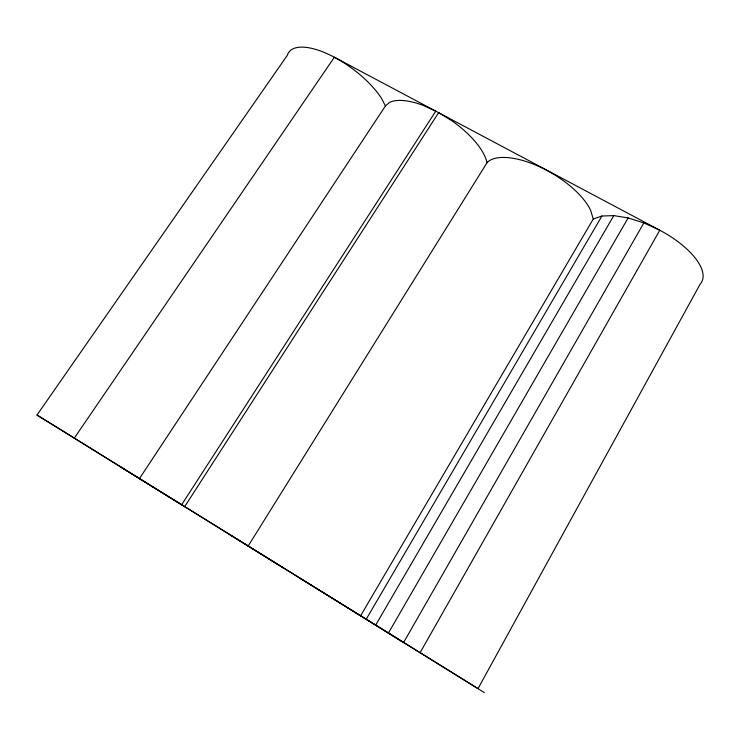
<?xml version="1.0" encoding="UTF-8"?>
<svg xmlns="http://www.w3.org/2000/svg" width="740" height="740" viewBox="0 0 740 740"><rect width="100%" height="100%" fill="white"/><g stroke="black" fill="none" stroke-linecap="round" stroke-linejoin="round"><path stroke-width="1.11" d="M228.188 533.688L248.178 546.028L487.198 162.439A61.624 26.446 30.3 0 1 539.738 166.879A61.624 26.446 30.3 0 1 590.576 210.169L593.267 219.022L360.611 615.773L403.596 642.524L643.856 222.916L659.784 230.214A63.622 26.964 26.9 0 1 700.068 284.28L478.04 688.579L37.028 415.085L59.995 429.172M420.061 652.745L659.784 230.214L334.36 57.23L74.231 438.228M388.398 633.088L628.121 217.939L643.856 222.916M375.643 625.152L613.802 215.608L628.121 217.939M366.198 619.269L601.925 216.015L613.802 215.608M184.63 506.706L438.635 112.665L451.493 120.518A60.708 25.585 33.7 0 1 486.846 161.94L486.892 163.013M139.453 478.604L385.438 105.94L389.462 102.425A60.708 25.585 33.7 0 1 422.808 105.265L435.777 111.148L181.605 504.828L119.88 466.505M37 415.038L287.379 55.26A60.615 24.429 36.5 0 1 327.913 54.039A60.615 24.429 36.5 0 1 381.433 98.235L385.438 105.94M593.267 219.022L601.925 216.015M248.141 546.009L284.04 568.366M360.611 615.773L299.589 578.014M60.948 429.764L484.376 692.64"/></g></svg>
